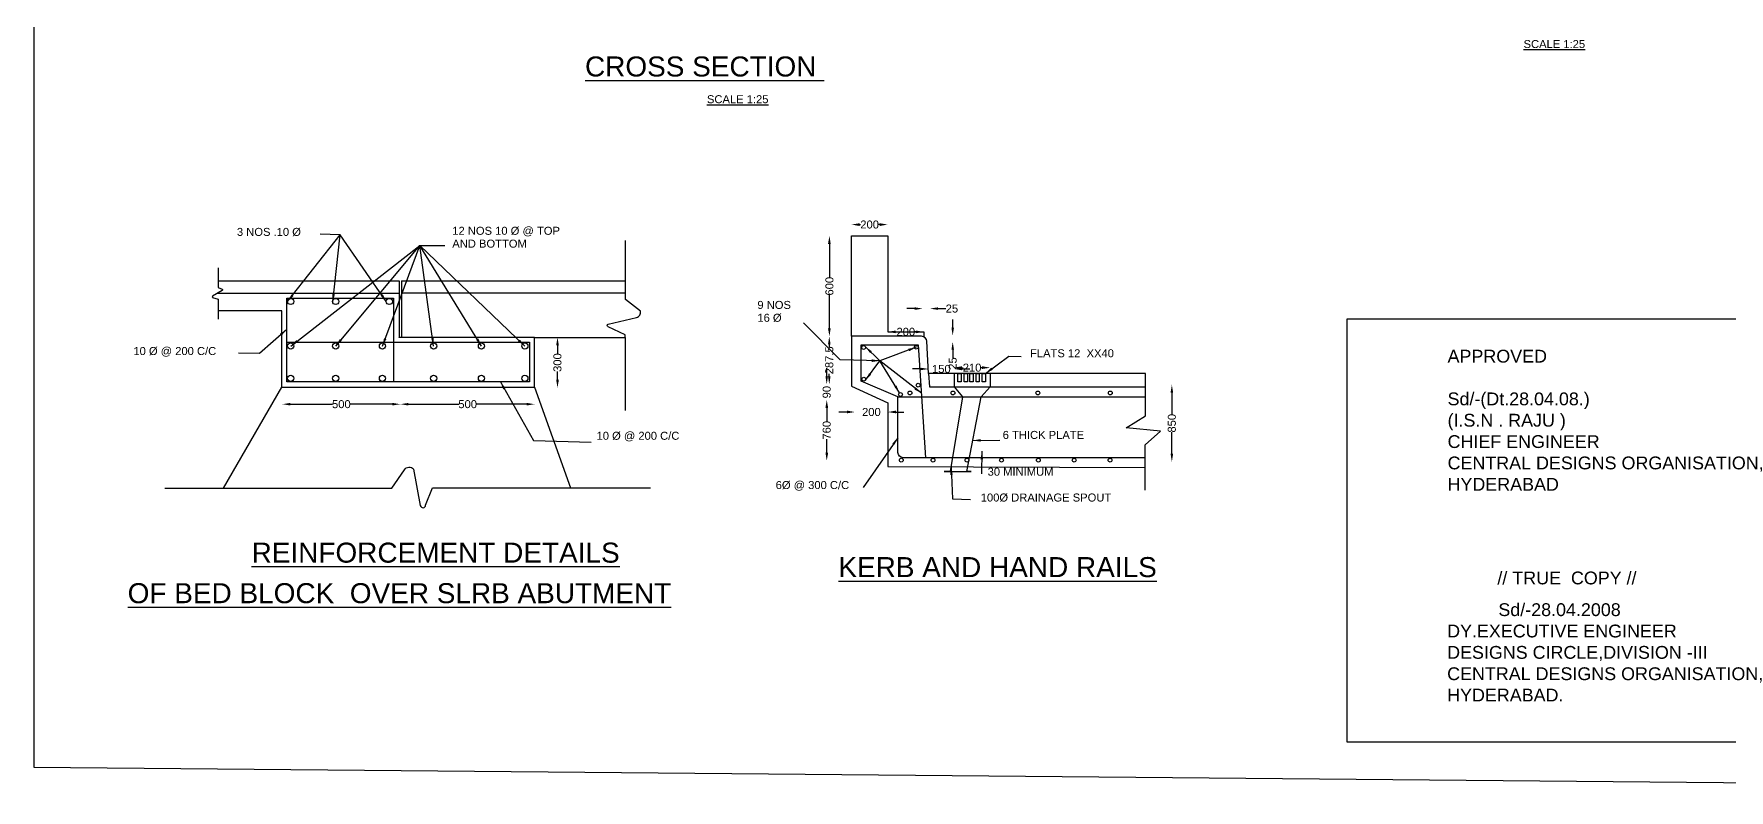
# Model space of a CAD drawing. Header units: millimetres. Extents: x 2502799 to 2518702, y 44292366 to 44302965.
# Drawn here: x 2502799 to 2513389, y 44292366 to 44297089 of the extents above; entities that cross this region are included whole.
import ezdxf

# ---------------------------------------------------------------- set-up
doc = ezdxf.new("R2010")
doc.units = ezdxf.units.MM
doc.header["$MEASUREMENT"] = 0
for name, color, linetype in [('DIMENSION', 7, 'Continuous'), ('DRAWING', 2, 'Continuous'), ('TEXT', 7, 'Continuous')]:
    doc.layers.add(name, color=color, linetype=linetype)
doc.styles.get("Standard").update_dxf_attribs({"font": 'arial.ttf', "height": 50})
doc.dimstyles.get("Standard").update_dxf_attribs({"dimtxt": 50, "dimasz": 50, "dimexe": 0.18, "dimexo": 0.0625, "dimgap": 0.09, "dimtad": 0, "dimdec": 0, "dimzin": 0, "dimdsep": 46, "dimtxsty": 'Standard', "dimcen": 0.09, "dimse1": 1, "dimse2": 1, "dimadec": 0, "dimazin": 0, "dimtfac": 1, "dimtdec": 0, "dimtofl": 0, "dimtmove": 0, "dimatfit": 3, "dimfxl": 1, "dimtolj": 1, "dimtzin": 0, "dimarcsym": 0})

# ---------------------------------------------------------------- blocks, each defined once
blk = doc.blocks.new('*D87')
at = {"layer": 'Defpoints', "color": 0, "transparency": 16777216}
for p in [(2508133, 44295898), (2507907, 44295827), (2508133, 44295827)]:
    blk.add_point(p, dxfattribs=at)
at = {"layer": 'DIMENSION', "color": 0, "lineweight": -2, "transparency": 16777216}
for p, q in [((2507957, 44295898), (2507964, 44295898)), ((2508083, 44295898), (2508075, 44295898))]:
    blk.add_line(p, q, dxfattribs=at)
at = {"layer": 'DIMENSION', "color": 0, "transparency": 16777216}
for points in [[(2507957, 44295906), (2507957, 44295889), (2507907, 44295898)], [(2508083, 44295906), (2508083, 44295889), (2508133, 44295898)]]:
    blk.add_solid(points, dxfattribs=at)
at = {"layer": 'DIMENSION', "color": 0, "transparency": 16777216, "insert": (2508020, 44295898), "char_height": 50, "attachment_point": 5}
blk.add_mtext('\\A1;200', dxfattribs=at)
blk = doc.blocks.new('*D88')
at = {"layer": 'Defpoints', "color": 0, "transparency": 16777216}
for p in [(2507907, 44295827), (2507769, 44295200), (2507907, 44295200)]:
    blk.add_point(p, dxfattribs=at)
at = {"layer": 'DIMENSION', "color": 0, "lineweight": -2, "transparency": 16777216}
for p, q in [((2507769, 44295777), (2507769, 44295569)), ((2507769, 44295250), (2507769, 44295458))]:
    blk.add_line(p, q, dxfattribs=at)
at = {"layer": 'DIMENSION', "color": 0, "transparency": 16777216}
for points in [[(2507760, 44295777), (2507777, 44295777), (2507769, 44295827)], [(2507760, 44295250), (2507777, 44295250), (2507769, 44295200)]]:
    blk.add_solid(points, dxfattribs=at)
at = {"layer": 'DIMENSION', "color": 0, "transparency": 16777216, "insert": (2507769, 44295513), "char_height": 50, "attachment_point": 5, "rotation": 90}
blk.add_mtext('\\A1;600', dxfattribs=at)
blk = doc.blocks.new('*D89')
at = {"layer": 'Defpoints', "color": 0, "transparency": 16777216}
for p in [(2508133, 44295228), (2508359, 44295228), (2508359, 44295228)]:
    blk.add_point(p, dxfattribs=at)
at = {"layer": 'DIMENSION', "color": 0, "lineweight": -2, "transparency": 16777216}
for p, q in [((2508183, 44295228), (2508190, 44295228)), ((2508309, 44295228), (2508301, 44295228))]:
    blk.add_line(p, q, dxfattribs=at)
at = {"layer": 'DIMENSION', "color": 0, "transparency": 16777216}
for points in [[(2508183, 44295236), (2508183, 44295219), (2508133, 44295228)], [(2508309, 44295236), (2508309, 44295219), (2508359, 44295228)]]:
    blk.add_solid(points, dxfattribs=at)
at = {"layer": 'DIMENSION', "color": 0, "transparency": 16777216, "insert": (2508246, 44295228), "char_height": 50, "attachment_point": 5}
blk.add_mtext('\\A1;200', dxfattribs=at)
blk = doc.blocks.new('*D90')
at = {"layer": 'Defpoints', "color": 0, "transparency": 16777216}
for p in [(2508397, 44295373), (2508352, 44295199), (2508397, 44295195)]:
    blk.add_point(p, dxfattribs=at)
at = {"layer": 'DIMENSION', "color": 0, "lineweight": -2, "transparency": 16777216}
for p, q in [((2508302, 44295373), (2508252, 44295373)), ((2508447, 44295373), (2508497, 44295373))]:
    blk.add_line(p, q, dxfattribs=at)
at = {"layer": 'DIMENSION', "color": 0, "transparency": 16777216}
for points in [[(2508302, 44295381), (2508302, 44295365), (2508352, 44295373)], [(2508447, 44295381), (2508447, 44295365), (2508397, 44295373)]]:
    blk.add_solid(points, dxfattribs=at)
at = {"layer": 'DIMENSION', "color": 0, "transparency": 16777216, "insert": (2508534, 44295373), "char_height": 50, "attachment_point": 5}
blk.add_mtext('\\A1;25', dxfattribs=at)
blk = doc.blocks.new('*D91')
at = {"layer": 'Defpoints', "color": 0, "transparency": 16777216}
for p in [(2508469, 44295204), (2508469, 44295166), (2508539, 44295166)]:
    blk.add_point(p, dxfattribs=at)
at = {"layer": 'DIMENSION', "color": 0, "lineweight": -2, "transparency": 16777216}
for p, q in [((2508539, 44295254), (2508539, 44295304)), ((2508539, 44295116), (2508539, 44295066))]:
    blk.add_line(p, q, dxfattribs=at)
at = {"layer": 'DIMENSION', "color": 0, "transparency": 16777216}
for points in [[(2508531, 44295254), (2508547, 44295254), (2508539, 44295204)], [(2508531, 44295116), (2508547, 44295116), (2508539, 44295166)]]:
    blk.add_solid(points, dxfattribs=at)
at = {"layer": 'DIMENSION', "color": 0, "transparency": 16777216, "insert": (2508539, 44295030), "char_height": 50, "attachment_point": 5, "rotation": 90}
blk.add_mtext('\\A1;25', dxfattribs=at)
blk = doc.blocks.new('*D92')
at = {"layer": 'Defpoints', "color": 0, "transparency": 16777216}
for p in [(2508388, 44294996), (2508388, 44294968), (2508547, 44294968)]:
    blk.add_point(p, dxfattribs=at)
at = {"layer": 'DIMENSION', "color": 0, "lineweight": -2, "transparency": 16777216}
for p, q in [((2508338, 44294996), (2508288, 44294996)), ((2508597, 44294996), (2508647, 44294996))]:
    blk.add_line(p, q, dxfattribs=at)
at = {"layer": 'DIMENSION', "color": 0, "transparency": 16777216}
for points in [[(2508338, 44295004), (2508338, 44294988), (2508388, 44294996)], [(2508597, 44295004), (2508597, 44294988), (2508547, 44294996)]]:
    blk.add_solid(points, dxfattribs=at)
at = {"layer": 'DIMENSION', "color": 0, "transparency": 16777216, "insert": (2508468, 44294996), "char_height": 50, "attachment_point": 5}
blk.add_mtext('\\A1;150', dxfattribs=at)
blk = doc.blocks.new('*D93')
at = {"layer": 'Defpoints', "color": 0, "transparency": 16777216}
for p in [(2508773, 44295004), (2508547, 44294968), (2508773, 44294968)]:
    blk.add_point(p, dxfattribs=at)
at = {"layer": 'DIMENSION', "color": 0, "lineweight": -2, "transparency": 16777216}
for p, q in [((2508597, 44295004), (2508605, 44295004)), ((2508723, 44295004), (2508716, 44295004))]:
    blk.add_line(p, q, dxfattribs=at)
at = {"layer": 'DIMENSION', "color": 0, "transparency": 16777216}
for points in [[(2508597, 44295013), (2508597, 44294996), (2508547, 44295004)], [(2508723, 44295013), (2508723, 44294996), (2508773, 44295004)]]:
    blk.add_solid(points, dxfattribs=at)
at = {"layer": 'DIMENSION', "color": 0, "transparency": 16777216, "insert": (2508660, 44295004), "char_height": 50, "attachment_point": 5}
blk.add_mtext('\\A1;210', dxfattribs=at)
blk = doc.blocks.new('*D94')
at = {"layer": 'Defpoints', "color": 0, "transparency": 16777216}
for p in [(2507769, 44295200), (2507751, 44294900), (2507768, 44294900)]:
    blk.add_point(p, dxfattribs=at)
at = {"layer": 'DIMENSION', "color": 0, "lineweight": -2, "transparency": 16777216}
for p, q in [((2507768, 44295150), (2507768, 44295135)), ((2507768, 44294950), (2507768, 44294965))]:
    blk.add_line(p, q, dxfattribs=at)
at = {"layer": 'DIMENSION', "color": 0, "transparency": 16777216}
for points in [[(2507760, 44295150), (2507776, 44295150), (2507768, 44295200)], [(2507760, 44294950), (2507776, 44294950), (2507768, 44294900)]]:
    blk.add_solid(points, dxfattribs=at)
at = {"layer": 'DIMENSION', "color": 0, "transparency": 16777216, "insert": (2507768, 44295050), "char_height": 50, "attachment_point": 5, "rotation": 90}
blk.add_mtext('\\A1;287.5', dxfattribs=at)
blk = doc.blocks.new('*D95')
at = {"layer": 'Defpoints', "color": 0, "transparency": 16777216}
for p in [(2507928, 44294727), (2507928, 44294720), (2508134, 44294715)]:
    blk.add_point(p, dxfattribs=at)
at = {"layer": 'DIMENSION', "color": 0, "lineweight": -2, "transparency": 16777216}
for p, q in [((2507878, 44294727), (2507828, 44294727)), ((2508184, 44294727), (2508234, 44294727))]:
    blk.add_line(p, q, dxfattribs=at)
at = {"layer": 'DIMENSION', "color": 0, "transparency": 16777216}
for points in [[(2507878, 44294736), (2507878, 44294719), (2507928, 44294727)], [(2508184, 44294736), (2508184, 44294719), (2508134, 44294727)]]:
    blk.add_solid(points, dxfattribs=at)
at = {"layer": 'DIMENSION', "color": 0, "transparency": 16777216, "insert": (2508031, 44294727), "char_height": 50, "attachment_point": 5}
blk.add_mtext('\\A1;200', dxfattribs=at)
blk = doc.blocks.new('*D96')
at = {"layer": 'Defpoints', "color": 0, "transparency": 16777216}
for p in [(2507768, 44294900), (2507752, 44294803), (2507757, 44294803)]:
    blk.add_point(p, dxfattribs=at)
at = {"layer": 'DIMENSION', "color": 0, "lineweight": -2, "transparency": 16777216}
for p, q in [((2507752, 44294950), (2507752, 44295000)), ((2507752, 44294753), (2507752, 44294703))]:
    blk.add_line(p, q, dxfattribs=at)
at = {"layer": 'DIMENSION', "color": 0, "transparency": 16777216}
for points in [[(2507744, 44294950), (2507760, 44294950), (2507752, 44294900)], [(2507744, 44294753), (2507760, 44294753), (2507752, 44294803)]]:
    blk.add_solid(points, dxfattribs=at)
at = {"layer": 'DIMENSION', "color": 0, "transparency": 16777216, "insert": (2507752, 44294851), "char_height": 50, "attachment_point": 5, "rotation": 90}
blk.add_mtext('\\A1;90', dxfattribs=at)
blk = doc.blocks.new('*D97')
at = {"layer": 'Defpoints', "color": 0, "transparency": 16777216}
for p in [(2507752, 44294803), (2507745, 44294423), (2507752, 44294423)]:
    blk.add_point(p, dxfattribs=at)
at = {"layer": 'DIMENSION', "color": 0, "lineweight": -2, "transparency": 16777216}
for p, q in [((2507752, 44294753), (2507752, 44294668)), ((2507752, 44294473), (2507752, 44294558))]:
    blk.add_line(p, q, dxfattribs=at)
at = {"layer": 'DIMENSION', "color": 0, "transparency": 16777216}
for points in [[(2507744, 44294753), (2507761, 44294753), (2507752, 44294803)], [(2507744, 44294473), (2507761, 44294473), (2507752, 44294423)]]:
    blk.add_solid(points, dxfattribs=at)
at = {"layer": 'DIMENSION', "color": 0, "transparency": 16777216, "insert": (2507752, 44294613), "char_height": 50, "attachment_point": 5, "rotation": 90}
blk.add_mtext('\\A1;760', dxfattribs=at)
blk = doc.blocks.new('*D98')
at = {"layer": 'Defpoints', "color": 0, "transparency": 16777216}
for p in [(2509908, 44294898), (2509909, 44294898), (2509909, 44294416)]:
    blk.add_point(p, dxfattribs=at)
at = {"layer": 'DIMENSION', "color": 0, "lineweight": -2, "transparency": 16777216}
for p, q in [((2509908, 44294848), (2509908, 44294713)), ((2509908, 44294466), (2509908, 44294602))]:
    blk.add_line(p, q, dxfattribs=at)
at = {"layer": 'DIMENSION', "color": 0, "transparency": 16777216}
for points in [[(2509900, 44294848), (2509916, 44294848), (2509908, 44294898)], [(2509900, 44294466), (2509916, 44294466), (2509908, 44294416)]]:
    blk.add_solid(points, dxfattribs=at)
at = {"layer": 'DIMENSION', "color": 0, "transparency": 16777216, "insert": (2509908, 44294657), "char_height": 50, "attachment_point": 5, "rotation": 90}
blk.add_mtext('\\A1;850', dxfattribs=at)
blk = doc.blocks.new('*D99')
at = {"layer": 'Defpoints', "color": 0, "transparency": 16777216}
for p in [(2505928, 44294787), (2505089, 44294774), (2505928, 44294776)]:
    blk.add_point(p, dxfattribs=at)
at = {"layer": 'DIMENSION', "color": 0, "lineweight": -2, "transparency": 16777216}
for p, q in [((2505139, 44294776), (2505453, 44294776)), ((2505878, 44294776), (2505564, 44294776))]:
    blk.add_line(p, q, dxfattribs=at)
at = {"layer": 'DIMENSION', "color": 0, "transparency": 16777216}
for points in [[(2505139, 44294784), (2505139, 44294768), (2505089, 44294776)], [(2505878, 44294784), (2505878, 44294768), (2505928, 44294776)]]:
    blk.add_solid(points, dxfattribs=at)
at = {"layer": 'DIMENSION', "color": 0, "transparency": 16777216, "insert": (2505509, 44294776), "char_height": 50, "attachment_point": 5}
blk.add_mtext('\\A1;500', dxfattribs=at)
blk = doc.blocks.new('*D100')
at = {"layer": 'Defpoints', "color": 0, "transparency": 16777216}
for p in [(2504351, 44294783), (2504351, 44294776), (2505089, 44294776)]:
    blk.add_point(p, dxfattribs=at)
at = {"layer": 'DIMENSION', "color": 0, "lineweight": -2, "transparency": 16777216}
for p, q in [((2504401, 44294776), (2504665, 44294776)), ((2505039, 44294776), (2504775, 44294776))]:
    blk.add_line(p, q, dxfattribs=at)
at = {"layer": 'DIMENSION', "color": 0, "transparency": 16777216}
for points in [[(2504401, 44294784), (2504401, 44294768), (2504351, 44294776)], [(2505039, 44294784), (2505039, 44294768), (2505089, 44294776)]]:
    blk.add_solid(points, dxfattribs=at)
at = {"layer": 'DIMENSION', "color": 0, "transparency": 16777216, "insert": (2504720, 44294776), "char_height": 50, "attachment_point": 5}
blk.add_mtext('\\A1;500', dxfattribs=at)
blk = doc.blocks.new('*D101')
at = {"layer": 'Defpoints', "color": 0, "transparency": 16777216}
for p in [(2506070, 44295193), (2506070, 44295193), (2506070, 44294879)]:
    blk.add_point(p, dxfattribs=at)
at = {"layer": 'DIMENSION', "color": 0, "lineweight": -2, "transparency": 16777216}
for p, q in [((2506070, 44295143), (2506070, 44295092)), ((2506070, 44294929), (2506070, 44294981))]:
    blk.add_line(p, q, dxfattribs=at)
at = {"layer": 'DIMENSION', "color": 0, "transparency": 16777216}
for points in [[(2506062, 44295143), (2506079, 44295143), (2506070, 44295193)], [(2506062, 44294929), (2506079, 44294929), (2506070, 44294879)]]:
    blk.add_solid(points, dxfattribs=at)
at = {"layer": 'DIMENSION', "color": 0, "transparency": 16777216, "insert": (2506070, 44295036), "char_height": 50, "attachment_point": 5, "rotation": 90}
blk.add_mtext('\\A1;300', dxfattribs=at)

msp = doc.modelspace()

# ---------------------------------------------------------------- linework, layer by layer
at = {"layer": 'DIMENSION', "color": 0}
for points in [[(2518701.6, 44302964.5), (2502799.4, 44302964.5), (2502799.4, 44292509.2), (2518630, 44292365.9)], [(2511003.6, 44295309.2), (2513682.8, 44295309.2), (2513682.8, 44292664.2), (2511003.6, 44292664.2)]]:
    msp.add_lwpolyline(points, close=True, dxfattribs=at)
at = {"layer": 'DRAWING', "color": 0}
for points in [[(2506492.2, 44295193.5), (2506492.2, 44295209.8), (2506386.2, 44295259.5, -0.682474), (2506387.4, 44295276.5), (2506564, 44295317.3, 0.427255), (2506588, 44295357.8), (2506496, 44295429.8), (2506496, 44295798.3)], [(2509741.4, 44294240), (2509741.4, 44294522), (2509836.5, 44294607.6), (2509623.5, 44294627.4), (2509742.4, 44294703.6), (2509742.4, 44294967.9), (2508388, 44294967.9), (2508377.3, 44295168.8, 0.3933202), (2508344.7, 44295200.2), (2507906.5, 44295200.2), (2507906.5, 44295826.7), (2508133.1, 44295826.7), (2508133.1, 44295227.6), (2508358.5, 44295227.6), (2508358.8, 44295196.8)], [(2503950.4, 44295627.2), (2503950.4, 44295505.5), (2503975.5, 44295493.8, -0.6114408), (2503975.8, 44295486.7), (2503915.9, 44295450.9, 0.5422937), (2503915.6, 44295442.9), (2503949.9, 44295431.5), (2503949.9, 44295307.6)], [(2509741.4, 44294442), (2508229.7, 44294442, -0.4061766), (2508196.7, 44294474.2, 0.045062)], [(2503618.2, 44294252.2), (2505034.7, 44294252.2), (2505113.5, 44294366.7, -0.4830549), (2505171.2, 44294370.6), (2505213.3, 44294143, 0.9202809), (2505246.1, 44294146.3), (2505288.5, 44294254.1), (2506651.7, 44294254.1)]]:
    msp.add_lwpolyline(points, format="xyb", dxfattribs=at)
for points in [[(2503950.4, 44295546.5), (2505081, 44295546.5), (2505081, 44295195.4)], [(2505095.2, 44295546.5), (2505095.2, 44295193.5)], [(2505095.2, 44295546.5), (2506496, 44295546.5)], [(2505081, 44295466.6), (2503941.9, 44295466.5)], [(2505095.2, 44295470.5), (2506496, 44295470.5)], [(2504347.9, 44294881.6), (2504347.9, 44295358.3), (2503949.9, 44295358.3)], [(2505927, 44295193.5), (2505081, 44295193.5), (2505081, 44295195.4)], [(2505927, 44294881.6), (2505927, 44295193.5), (2506492.2, 44295193.5), (2506492.2, 44294736.7)], [(2507906.5, 44295200.2), (2507906.5, 44294889.2), (2508134.5, 44294784.5), (2508134.5, 44294386.7), (2509741.4, 44294381)], [(2508196.7, 44294474.2), (2508196.7, 44294821.7), (2507966.9, 44294919.9), (2507966.9, 44295147.4), (2508324.2, 44295147.4), (2508369.9, 44294442)], [(2508388, 44294967.9), (2508394, 44294883.6), (2509742.4, 44294883.6)], [(2508547.4, 44294967.9), (2508547.4, 44294883.6)], [(2508773.3, 44294967.9), (2508773.3, 44294883.6)], [(2503984.8, 44294252.2), (2504347.9, 44294881.6), (2505927, 44294881.6), (2506150.8, 44294254.1)], [(2508196.7, 44294821.7), (2509742.4, 44294821.7)], [(2508547.4, 44294883.6), (2508600.2, 44294821.7), (2508523.6, 44294356.1), (2508486.6, 44294356.1), (2508523.6, 44294356.1), (2508655.2, 44294356.1), (2508627.3, 44294356.1), (2508716.2, 44294821.7), (2508773.3, 44294883.6)]]:
    msp.add_lwpolyline(points, dxfattribs=at)
for points in [[(2504378.4, 44295438.6), (2505046.3, 44295438.6), (2505046.3, 44294916.1), (2504378.4, 44294916.1)], [(2504378.4, 44295162.7), (2505894.7, 44295162.7), (2505894.7, 44294916.1), (2504378.4, 44294916.1)], [(2508571.5, 44294967.9), (2508591.8, 44294967.9), (2508591.8, 44294914.7), (2508571.5, 44294914.7)], [(2508610.8, 44294967.9), (2508631.1, 44294967.9), (2508631.1, 44294914.7), (2508610.8, 44294914.7)], [(2508646.2, 44294967.9), (2508666.5, 44294967.9), (2508666.5, 44294914.7), (2508646.2, 44294914.7)], [(2508684.8, 44294967.9), (2508705.1, 44294967.9), (2508705.1, 44294914.7), (2508684.8, 44294914.7)], [(2508723.6, 44294967.9), (2508744, 44294967.9), (2508744, 44294914.7), (2508723.6, 44294914.7)]]:
    msp.add_lwpolyline(points, close=True, dxfattribs=at)
for centre, radius in [((2504403.6, 44295417.4), 19.2), ((2504684.9, 44295417.4), 19.2), ((2505019.7, 44295417.4), 19.2), ((2504403.6, 44295139), 19.2), ((2504684.9, 44295139), 19.2), ((2504976.7, 44295139), 19.2), ((2505296.4, 44295139), 19.2), ((2505595.2, 44295139), 19.2), ((2505866.2, 44295139), 19.2), ((2507982.4, 44295130), 11.9), ((2508311.3, 44295131.7), 11.9), ((2504403.6, 44294937.9), 19.2), ((2504684.9, 44294937.9), 19.2), ((2504976.7, 44294937.9), 19.2), ((2505296.4, 44294937.9), 19.2), ((2505595.2, 44294937.9), 19.2), ((2505866.2, 44294937.9), 19.2), ((2507983.8, 44294932.1), 11.9), ((2508323.6, 44294894.7), 11.9), ((2508212.8, 44294836.7), 11.9), ((2508271.9, 44294846.1), 11.9), ((2508540.7, 44294846.1), 11.9), ((2509070.7, 44294846.1), 11.9), ((2509523.2, 44294846.1), 11.9), ((2508217.7, 44294426.7), 11.9), ((2508416.2, 44294426.7), 11.9), ((2508627.9, 44294426.7), 11.9), ((2508843.5, 44294426.7), 11.9), ((2509074.1, 44294426.7), 11.9), ((2509298.1, 44294426.7), 11.9), ((2509522.1, 44294426.7), 11.9)]:
    msp.add_circle(centre, radius, dxfattribs=at)

# ---------------------------------------------------------------- texts
at = {"layer": 'TEXT', "color": 0}
for s, height, p in [('%%USCALE 1:25', 50, (2512105.1, 44297000.4)), ('%%UCROSS SECTION ', 125, (2506242.1, 44296822.7)), ('%%USCALE 1:25', 50, (2507003.7, 44296655.7)), ('3 NOS .10 Ø', 50, (2504067.5, 44295827)), ('12 NOS 10 Ø @ TOP ', 50, (2505412.9, 44295834.1)), ('AND BOTTOM ', 50, (2505412.9, 44295753.8)), ('9 NOS ', 50, (2507318.8, 44295371)), ('16 Ø', 50, (2507318.8, 44295290.7)), ('10 Ø @ 200 C/C', 50, (2503421, 44295083)), ('FLATS 12  XX40', 50, (2509022.1, 44295069.1)), ('10 Ø @ 200 C/C', 50, (2506314.2, 44294553.8)), ('6 THICK PLATE', 50, (2508851.4, 44294559)), ('30 MINIMUM', 50, (2508757, 44294329.3)), ('6Ø @ 300 C/C', 50, (2507433.1, 44294246)), ('100Ø DRAINAGE SPOUT', 50, (2508714.1, 44294168.1)), ('%%UREINFORCEMENT DETAILS', 125, (2504159.4, 44293786.4)), ('%%UKERB AND HAND RAILS', 125, (2507824.8, 44293696)), ('%%UOF BED BLOCK  OVER SLRB ABUTMENT', 125, (2503385.2, 44293533.2))]:
    msp.add_text(s, height=height, dxfattribs=at).set_placement(p)
at = {"layer": 'TEXT', "color": 0, "char_height": 80, "attachment_point": 1}
for s, insert, width in [('APPROVED  \\P\\PSd/-(Dt.28.04.08.) \\P(I.S.N . RAJU ) \\PCHIEF ENGINEER  \\PCENTRAL DESIGNS ORGANISATION, HYDERABAD ', (2511630.3, 44295115.9), 2427.669), ('// TRUE  COPY //', (2511941.6, 44293730.8), 983.643), ('^ISd/-28.04.2008 \\PDY.EXECUTIVE ENGINEER  \\PDESIGNS CIRCLE,DIVISION -III CENTRAL DESIGNS ORGANISATION, HYDERABAD.', (2511627.7, 44293532.7), 2023.728)]:
    msp.add_mtext(s, dxfattribs=dict(at, insert=insert, width=width))

# ---------------------------------------------------------------- dimensions: what is measured, and where the dimension line sits
at = {"layer": 'DIMENSION', "color": 0}
for base, p1, p2, text, picture, middle in [((2508133.1, 44295897.7), (2507906.5, 44295826.7), (2508133.1, 44295826.7), '200', '*D87', (2508019.8, 44295897.7)), ((2508397.1, 44295373.1), (2508351.8, 44295199.3), (2508397.1, 44295194.9), '25', '*D90', (2508533.6, 44295373.1)), ((2508358.5, 44295227.6), (2508133.1, 44295227.6), (2508358.5, 44295227.6), '200', '*D89', (2508245.8, 44295227.6)), ((2508388, 44294996), (2508547.4, 44294967.9), (2508388, 44294967.9), '150', '*D92', (2508467.7, 44294996)), ((2508773.3, 44295004.3), (2508547.4, 44294967.9), (2508773.3, 44294967.9), '210', '*D93', (2508660.4, 44295004.3)), ((2504350.7, 44294776.1), (2505089.4, 44294775.9), (2504350.7, 44294782.6), '500', '*D100', (2504720, 44294776.1)), ((2505927.8, 44294775.9), (2505089.4, 44294773.7), (2505927.8, 44294786.8), '500', '*D99', (2505508.6, 44294775.9)), ((2507928.1, 44294727.2), (2508134.5, 44294715.1), (2507928.1, 44294720.3), '200', '*D95', (2508031.3, 44294727.2))]:
    dim = msp.add_linear_dim(base=base, p1=p1, p2=p2, text=text, dimstyle='Standard', dxfattribs=at)
    dim.commit()
    dim.dimension.update_dxf_attribs({"geometry": picture, "text_midpoint": middle})
for base, p1, p2, text, picture, middle in [((2507768.6, 44295200.2), (2507906.5, 44295826.7), (2507906.5, 44295200.2), '600', '*D88', (2507768.6, 44295513.5)), ((2508539, 44295166.2), (2508469.2, 44295203.9), (2508469.2, 44295166.2), '25', '*D91', (2508539, 44295029.7)), ((2506070.3, 44295193.5), (2506070.3, 44294879.3), (2506070.3, 44295193.5), '300', '*D101', (2506070.3, 44295036.4)), ((2507768, 44294899.7), (2507768.6, 44295200.2), (2507751.3, 44294899.7), '287.5', '*D94', (2507768, 44295050)), ((2507752.1, 44294802.8), (2507768, 44294899.7), (2507757.3, 44294802.8), '90', '*D96', (2507752.1, 44294851.3)), ((2509907.9, 44294898.4), (2509909.2, 44294416.1), (2509909.2, 44294898.4), '850', '*D98', (2509907.9, 44294657.2)), ((2507752.3, 44294422.7), (2507752.1, 44294802.8), (2507744.9, 44294422.7), '760', '*D97', (2507752.3, 44294612.8))]:
    dim = msp.add_linear_dim(base=base, p1=p1, p2=p2, angle=90, text=text, dimstyle='Standard', dxfattribs=at)
    dim.commit()
    dim.dimension.update_dxf_attribs({"geometry": picture, "text_midpoint": middle})

# ---------------------------------------------------------------- leaders
for points in [[(2504384.4, 44295417.4), (2504712.9, 44295833.8), (2504587.1, 44295837.2)], [(2504403.6, 44295139), (2505209.2, 44295767.6), (2505367.3, 44295767.6)], [(2504666, 44295413.8), (2504712.9, 44295833.8)], [(2504684.9, 44295139), (2505209.2, 44295767.6)], [(2505000.5, 44295417.4), (2504712.9, 44295833.8)], [(2504976.7, 44295139), (2505209.2, 44295767.6)], [(2505296.4, 44295139), (2505209.2, 44295767.6)], [(2505595.2, 44295139), (2505209.2, 44295767.6)], [(2505866.2, 44295139), (2505209.2, 44295767.6)], [(2504378.4, 44295242.8), (2504209.1, 44295093), (2504078.4, 44295095.1)], [(2508083.4, 44295047), (2507837, 44295052.5), (2507607.1, 44295283.4)], [(2507992.9, 44295135.6), (2508083.4, 44295047)], [(2508311.3, 44295131.7), (2508083.4, 44295047)], [(2507993.4, 44294925.1), (2508083.4, 44295047), (2507837, 44295052.5)], [(2508343.8, 44294844.1), (2508083.4, 44295047)], [(2508206.6, 44294846.8), (2508083.4, 44295047)], [(2508744, 44294967.9), (2508889.7, 44295075.9), (2508967.1, 44295074.7)], [(2505713.8, 44294916.1), (2505919.5, 44294548.4), (2506279.5, 44294539.8)], [(2508196.7, 44294566.9), (2507979.3, 44294256.6)], [(2508664.3, 44294549.8), (2508833.4, 44294550.4)], [(2508721.5, 44294481.9), (2508718.9, 44294340.2)], [(2508528.4, 44294385.3), (2508538, 44294183.9), (2508650.8, 44294180.4)]]:
    msp.add_leader(points, dimstyle='Standard', override={"dimgap": 0.09, "dimtad": 0}, dxfattribs=at)

doc.saveas('drawing.dxf')
